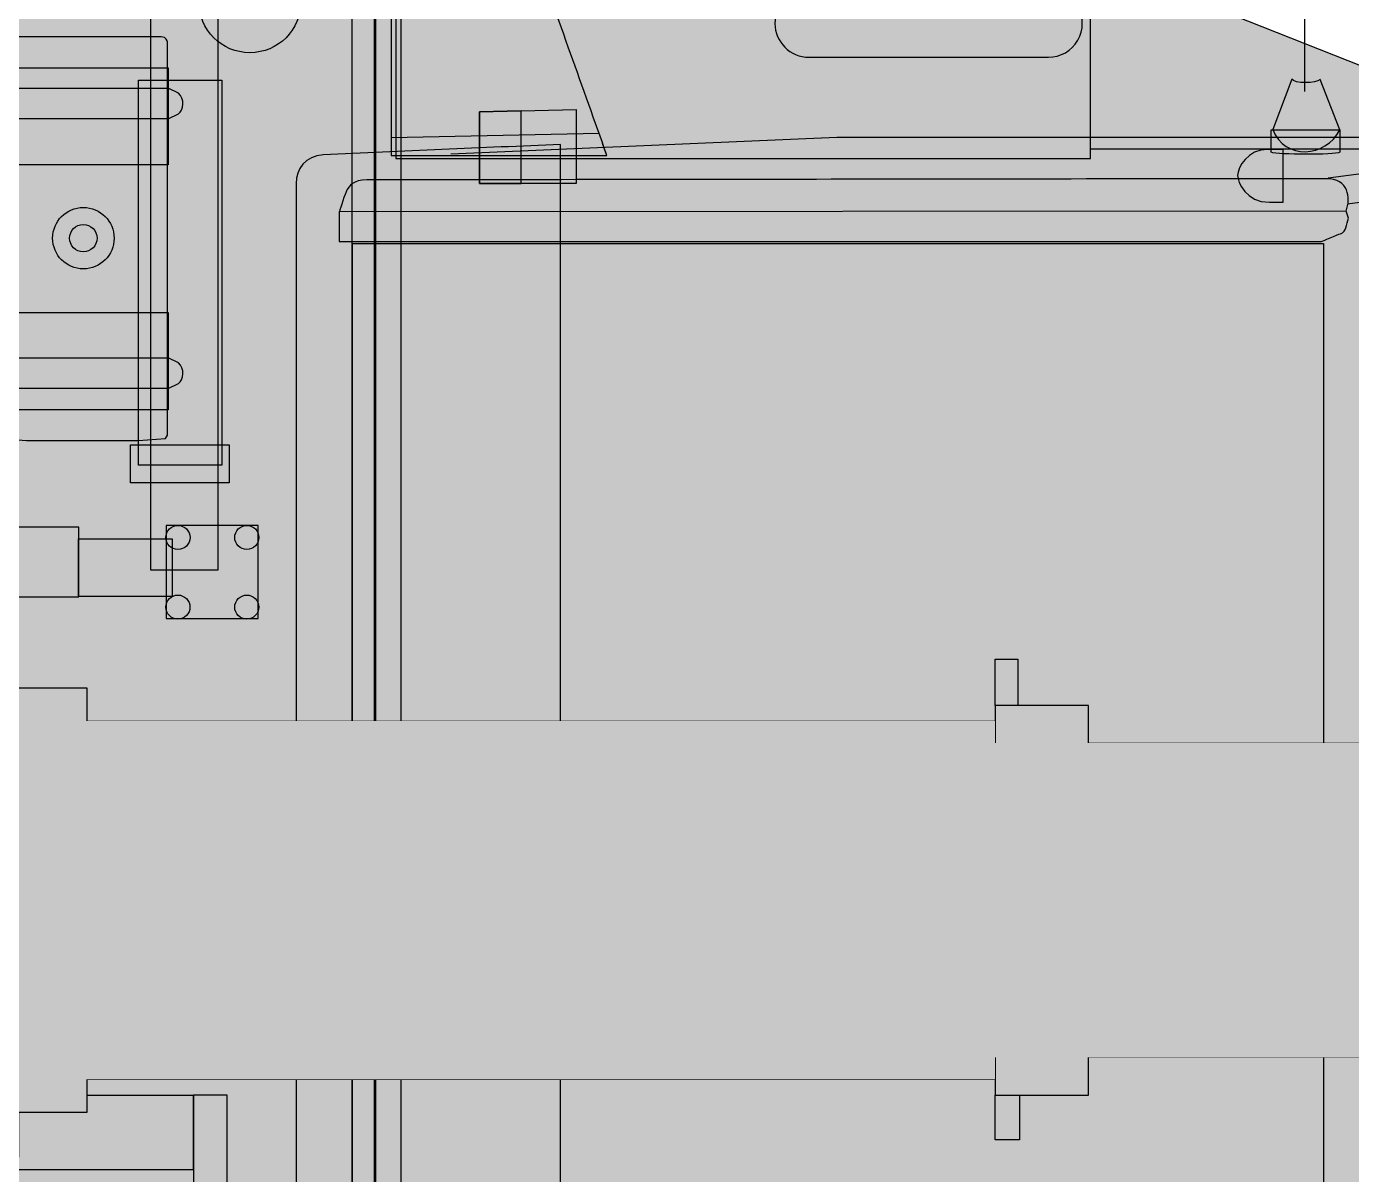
# Model space of a CAD drawing. Header units: millimetres. Extents: x 36329 to 47287, y -30710 to -18789.
# Drawn here: x 43047 to 44783, y -27610 to -26105 of the extents above; entities that cross this region are included whole.
import ezdxf

# ---------------------------------------------------------------- set-up
doc = ezdxf.new("R2010")
doc.units = ezdxf.units.MM
doc.set_wipeout_variables(frame=1)
doc.layers.add('LTM-1040-2.1', color=251, linetype='Continuous')
doc.layers.add('LTM-1040-2.1 Штрих', color=41, linetype='Continuous', lineweight=15)

# ---------------------------------------------------------------- blocks, each defined once
blk = doc.blocks.new('BLOCK-20171129.22342886')
at = {"color": 0, "linetype": 'ByBlock', "lineweight": -2}
blk.add_wipeout([(2740.9923148943626, -1192.747607365818), (2682.774065712371, -1249.4824107753084), (2682.774065712371, -1249.4824107753084), (2679.3930021706487, -1252.6765452244872), (2675.4240985417846, -1255.1018059398339), (2671.0392022772457, -1256.6531828449988), (2666.428172672832, -1257.263503694854), (2666.428172672832, -1257.2635036948523), (2553.742273054299, -1257.2635036948523), (2543.4770253511715, -1254.4001734586254), (2517.0619771153843, -1254.4001734586254), (2517.0619771153843, -1254.4001734586254), (2513.2825616337313, -1252.939643032667), (2510.283206801071, -1250.2154915875453), (2508.4668012550574, -1246.5936410383656), (2508.0773338521835, -1242.5605968221134), (2508.077333852174, -1220.8118513638947), (2486.4917983862215, -1199.801164562603), (2486.49179838623, -1255.1866796134273), (2274.471011101008, -1255.1866796134273), (2261.0192367948475, -1246.6246784476825), (2261.0192367948475, -1246.6246784476825), (2259.9378381101546, -1256.5787387009404), (2254.76800881947, -1265.15344591145), (2246.4698350090343, -1270.7563960319148), (2236.5843658641234, -1272.3470683507185), (2202.325165383957, -1272.3470683507185), (2202.325165383957, -1270.0000000000018), (-3837.4179367807114, -1270), (-3837.4179367807114, -1272.3470683507185), (-3871.6771372608055, -1272.3470683507185), (-3871.6771372608055, -1272.3470683507185), (-3878.962044353931, -1271.684678122634), (-3885.640276832183, -1268.6997420871303), (-3890.9926647614852, -1263.713704018286), (-3894.4428166360008, -1257.2635036948486), (-3894.4428166360008, -1257.2635036948523), (-4039.8607024937487, -1257.2635036948523), (-4039.8607024937487, -1257.2635036948523), (-4047.964951753783, -1257.6624101229372), (-4055.760474077562, -1255.4112295201048), (-4062.4044328733667, -1250.7533551200322), (-4067.178496340639, -1244.1923871718154), (-4073.376589008299, -1226.852865360146), (-4816.377389455277, -1226.8472674515779), (-5152.363862138007, -1093.756991076496), (-5173.328029752093, -1079.1464496952467), (-5173.943799695395, -1069.2941306029097), (-5184.750562199812, -1085.2145825907664), (-5184.750562199812, -1085.2145825907664), (-5185.357359849436, -1087.1170717212772), (-5186.533900421406, -1088.7305835935003), (-5188.1597717727445, -1089.8899845716733), (-5190.06857534628, -1090.4766166514019), (-5235.032886558375, -1090.4766166514019), (-5257.383425962831, -1127.3752310247091), (-5257.383425962831, -1127.3752310247091), (-5260.989514692708, -1131.2608175128098), (-5265.352647561118, -1134.2715864937854), (-5270.265017940697, -1136.264141521413), (-5275.49266020357, -1137.1435814884753), (-5345.270590593315, -1137.1435814884753), (-5345.270590593315, -1137.1435814884753), (-5349.219034747787, -1136.1022860584762), (-5352.838721076237, -1134.2122124363268), (-5355.949798250605, -1131.5672726962366), (-5358.39768620211, -1128.298885939692), (-5358.39768620211, -1128.2988859396937), (-5381.100798812919, -1090.4766166514019), (-5393.496572968507, -1090.4766166514019), (-5393.496572968507, -1090.4766166514019), (-5416.109953271656, -1084.1112596753464), (-5434.769958049448, -1069.8393656223416), (-5446.834468885154, -1049.6817289438386), (-5450.595240435464, -1026.4925216371194), (-5450.595240435473, -1026.4925216371284), (-5450.595240435473, -1026.492521637123), (-5465.141983024356, -513.3468908037394), (-5469.991474248971, -0.01802097641666478), (-5465.141983024356, 513.3108488509079), (-5450.595240435473, 1026.4564796842897), (-5450.595240435473, 1026.4564796843006), (-5450.595240435473, 1026.4564796843006), (-5447.262602604723, 1049.8740708053938), (-5435.252721037359, 1070.2518232222737), (-5416.3802079516645, 1084.5107957889086), (-5393.496572968517, 1090.4965537846547), (-5393.496572968507, 1090.4965537846601), (-5381.047126462874, 1090.4965537846601), (-5358.39768620211, 1128.2264575814643), (-5358.39768620211, 1128.2264575814643), (-5355.955285931444, 1131.5092850174406), (-5352.84589664933, 1134.168979238364), (-5349.224255261174, 1136.0731821456757), (-5345.270590593315, 1137.1271322159828), (-5345.270590593315, 1137.1271322159882), (-5275.49266020357, 1137.1271322159882), (-5275.49266020357, 1137.1271322159882), (-5270.26758121853, 1136.2144461542775), (-5265.35971872874, 1134.2026479465603), (-5260.997361966156, 1131.1853163898431), (-5257.383425962902, 1127.3028026665488), (-5235.081195969872, 1090.4965537846601), (-5190.06857534628, 1090.4965537846601), (-5190.06857534628, 1090.4965537846601), (-5188.147081013155, 1089.905645665469), (-5186.51450709332, 1088.732608891196), (-5185.341470319026, 1087.1000349713759), (-5184.750562199812, 1085.178540638266), (-5184.750562199812, 1085.1785406382696), (-5173.328029752093, 1079.1859795085093), (-5152.363862138007, 1093.7405418040053), (-4816.377389455277, 1226.8308181790908), (-4073.6673762961627, 1226.8336171334086), (-4067.1784963401274, 1244.9876346440196), (-4067.1784963401274, 1244.9876346440196), (-4062.443104808182, 1251.5918370747077), (-4055.7920544073054, 1256.2612001224297), (-4047.971968563817, 1258.47155758376), (-4039.8607024937487, 1257.974782537125), (-4039.8607024937487, 1257.9747825371305), (-4017.4410786502103, 1257.9747825371305), (-4017.4410786502103, 1257.9747825371305), (-4012.5055037146776, 1256.08125234846), (-4008.625662707408, 1252.4906827170435), (-4006.3561411761093, 1247.7163106600383), (-4006.0213451567884, 1242.440586241044), (-4006.0213451567797, 1242.4405862410495), (-4006.0213451567797, 1232.8021915904392), (-3990.811827558476, 1250.1964885713605), (-3990.811827558476, 1250.1964885713605), (-3984.404371782995, 1254.978501110054), (-3977.0936105994642, 1258.2151512846067), (-3969.245991158317, 1259.744204109691), (-3961.254870281029, 1259.4890168067323), (-3961.254870281029, 1259.4890168067286), (-3893.870889826243, 1259.4890168067286), (-3893.870889826243, 1259.4890168067286), (-3890.2176937466597, 1265.3563871440638), (-3884.948044307422, 1269.8288217225509), (-3878.564812801852, 1272.4795257455626), (-3871.6771372608055, 1273.0555482387208), (-3837.4179367807114, 1273.0555482387208), (-3837.4179367807114, 1270), (2202.325165383957, 1270), (2202.325165383957, 1273.0555482387208), (2236.5843658641234, 1273.0555482387208), (2236.5843658641234, 1273.0555482387208), (2246.458740482732, 1271.4748181939867), (2254.752086745928, 1265.887118368326), (2259.9255668070355, 1257.3292514822206), (2261.0192367948475, 1247.3891374214709), (2261.0192367948475, 1213.997612770465), (2258.9815980734797, 1213.997612770465), (2258.9815980734797, 1195.0744125810143), (2285.0902436680954, 1220.4999644808286), (2285.0902436680954, 1234.3376135784038), (2285.0902436680954, 1234.3376135784038), (2285.19588401433, 1236.583568140497), (2285.7959013307795, 1238.7504670762355), (2286.860545798709, 1240.7308720688143), (2288.337030641729, 1242.4265914695625), (2296.090134018346, 1251.8590674187435), (2296.090134018346, 1251.8590674187435), (2298.1338663828014, 1253.411748383216), (2300.456762389407, 1254.503450859851), (2302.956411346975, 1255.0860444093705), (2305.5226099675633, 1255.1338439352749), (2321.523872051867, 1255.1338439352749), (2321.523872051867, 1255.1338439352749), (2323.9194395516643, 1256.3890729348077), (2326.4691218542516, 1257.2909951283673), (2329.121126979847, 1257.821289670259), (2331.8215844538054, 1257.9691846285677), (2444.4794945294566, 1257.9691846285677), (2449.841717670751, 1257.2884554377852), (2454.8019823197715, 1255.1338439352749), (2481.184981056975, 1255.1338439352749), (2481.184981056975, 1255.1338439352749), (2484.956934991104, 1253.6714186667687), (2487.955429595458, 1250.9556583211688), (2489.783063532009, 1247.3464924423133), (2490.197613863004, 1243.322256841584), (2490.197613863004, 1243.3222568415804), (2490.197613863004, 1221.5287898989918), (2509.322868510186, 1202.9005130860987), (2509.322868510186, 1254.7419903349783), (2724.618432311861, 1254.7419903349783), (2724.618432311861, 826.3620366187097), (2779.648672560289, 826.3620366187097), (2779.648672560289, 987.0332085437749), (2779.648672560289, 987.0332085437749), (2787.0084244498316, 1038.5420834285578), (2811.7783526253415, 1084.299933006001), (2850.8825980960883, 1118.624678102442), (2899.4653072578635, 1137.2539698300898), (2926.8456785448197, 1139.884102189273), (3088.6812154535255, 1139.884102189273), (3088.6812154535255, 1130.2696942113762), (3128.622293137475, 1125.8473464370036), (3128.622293137475, 1075.270242460163), (3088.6812154535255, 1070.7919156000062), (3088.6812154535255, 1061.1775076221056), (2929.308758317932, 1061.1775076221056), (2929.308758317932, 1061.1775076221056), (2902.6096263054965, 1055.096481725992), (2880.369931078169, 1039.1209228198713), (2866.083268966662, 1015.760404591907), (2861.9939077013005, 988.6845915734848), (2861.9939077013005, 826.3620366187097), (2946.4075700608055, 826.3620366187097), (2946.4075700608055, -830.6189016368953), (2861.9939077013005, -830.6189016368953), (2861.9939077013005, -988.9585446403562), (2861.9939077013005, -988.9585446403562), (2866.070721429514, -1016.0491704429442), (2880.353894260154, -1039.4267962941794), (2902.598606022433, -1055.417268931451), (2929.308758317932, -1061.507439774803), (3088.6812154535255, -1061.507439774803), (3088.6812154535255, -1071.1218477527073), (3128.622293137475, -1075.5721850699701), (3128.622293137475, -1126.17727858963), (3088.6812154535255, -1130.655605449787), (3088.6812154535255, -1140.2700134276893), (2926.8456785448197, -1140.2700134276893), (2926.8456785448197, -1140.2700134276893), (2875.6435823779234, -1130.9546073331258), (2830.8499328215503, -1104.4600720095714), (2798.024851049762, -1064.0751063754906), (2781.2428305233075, -1014.8125929434627), (2779.648672560289, -987.3351511536166), (2779.648672560289, -830.6189016368953), (2740.9923148943626, -830.6189016368953)], dxfattribs=at)
at = {"layer": 'LTM-1040-2.1 Штрих'}
h = blk.add_hatch(color=256, dxfattribs=at)
h.dxf.hatch_style = 1
edge = h.paths.add_edge_path()
edge.add_line((2740.992314894364, -830.6189016368953), (2740.992314894364, -1192.747607365818))
edge.add_line((2740.992314894364, -1192.747607365818), (2682.774065712372, -1249.482410775308))
edge.add_arc((2665.816538655556, -1234.919018265256), 22.35285496943317, 271.5679617805806, 319.34349415588963, ccw=False)
edge.add_line((2666.428172672837, -1257.263503694852), (2553.742273054304, -1257.263503694852))
edge.add_line((2553.742273054304, -1257.263503694852), (2543.477025351174, -1254.400173458627))
edge.add_line((2543.477025351174, -1254.400173458627), (2517.061977115387, -1254.400173458627))
edge.add_arc((2519.089820659523, -1243.532458375783), 11.05528744815602, 174.9566633317858, 259.43053500995, ccw=False)
edge.add_line((2508.077333852183, -1242.560596822113), (2508.077333852176, -1220.811851363895))
edge.add_line((2508.077333852176, -1220.811851363895), (2486.491798386225, -1199.801164562603))
edge.add_line((2486.491798386225, -1199.801164562603), (2486.491798386232, -1255.186679613427))
edge.add_line((2486.491798386232, -1255.186679613427), (2274.471011101014, -1255.186679613427))
edge.add_line((2274.471011101014, -1255.186679613427), (2261.019236794848, -1246.624678447683))
edge.add_arc((2237.922636970463, -1249.151259160441), 23.23438257294228, -93.30199208144398, 6.242870644668017, ccw=False)
edge.add_line((2236.584365864124, -1272.347068350718), (2202.325165383954, -1272.347068350718))
edge.add_line((2202.325165383954, -1272.347068350718), (2202.325165383954, -1270))
edge.add_line((2202.325165383954, -1270), (-3837.417936780708, -1270))
edge.add_line((-3837.417936780708, -1270), (-3837.417936780708, -1272.347068350718))
edge.add_line((-3837.417936780708, -1272.347068350718), (-3871.677137260805, -1272.347068350718))
edge.add_arc((-3873.328446612075, -1250.117451646671), 22.29086542470999, 198.6981303836636, 274.2483683922685, ccw=False)
edge.add_line((-3894.442816636001, -1257.263503694852), (-4039.860702493752, -1257.263503694852))
edge.add_arc((-4045.109489915572, -1233.151356838924), 24.67681898870628, 206.5786061943576, 282.28069283347014, ccw=False)
edge.add_line((-4067.178496340639, -1244.192387171814), (-4073.376589008294, -1226.852865360146))
edge.add_line((-4073.376589008294, -1226.852865360146), (-4816.377389455272, -1226.847267451576))
edge.add_line((-4816.377389455272, -1226.847267451576), (-5152.363862138009, -1093.756991076494))
edge.add_line((-5152.363862138009, -1093.756991076494), (-5173.328029752091, -1079.146449695247))
edge.add_line((-5173.328029752091, -1079.146449695247), (-5173.943799695393, -1069.29413060291))
edge.add_line((-5173.943799695393, -1069.29413060291), (-5184.750562199813, -1085.214582590765))
edge.add_arc((-5190.924287296453, -1084.293490475036), 6.242058334757196, 277.87938228537587, 351.51431882641253, ccw=False)
edge.add_line((-5190.068575346275, -1090.476616651402), (-5235.032886558372, -1090.476616651402))
edge.add_line((-5235.032886558372, -1090.476616651402), (-5257.383425962827, -1127.375231024711))
edge.add_arc((-5276.884504209629, -1112.893044225759), 24.29044641968588, 273.2848507284953, 323.4011211231421, ccw=False)
edge.add_line((-5275.49266020357, -1137.143581488475), (-5345.270590593318, -1137.143581488475))
edge.add_arc((-5342.602457483787, -1119.019783243733), 18.31914291407448, 210.4326334444868, 261.6252371911799, ccw=False)
edge.add_line((-5358.397686202108, -1128.298885939694), (-5381.10079881292, -1090.476616651402))
edge.add_line((-5381.10079881292, -1090.476616651402), (-5393.496572968506, -1090.476616651402))
edge.add_arc((-5388.189173595594, -1028.271211516429), 62.43140969183438, 178.3674048758166, 265.1233031620302, ccw=False)
edge.add_arc((21700.90480713976, -0.01802097641484579), 27170.89628138874, 177.8349387250869, 182.1650612749131, ccw=False)
edge.add_arc((-5389.832883704941, 1029.755115111311), 60.85182816586583, 93.45167866986043, 183.1073934378572, ccw=False)
edge.add_line((-5393.496572968506, 1090.496553784658), (-5381.047126462872, 1090.496553784658))
edge.add_line((-5381.047126462872, 1090.496553784658), (-5358.397686202108, 1128.226457581462))
edge.add_arc((-5342.552352235951, 1118.987619710453), 18.34204824184016, 98.52246029383628, 149.7550939754423, ccw=False)
edge.add_line((-5345.270590593318, 1137.127132215988), (-5275.49266020357, 1137.127132215988))
edge.add_arc((-5277.087241195441, 1112.585248983771), 24.59363171887169, 36.75749842566228, 86.28249719200642, ccw=False)
edge.add_line((-5257.3834259629, 1127.302802666549), (-5235.081195969869, 1090.496553784658))
edge.add_line((-5235.081195969869, 1090.496553784658), (-5190.068575346275, 1090.496553784658))
edge.add_arc((-5190.911662923543, 1084.335453060918), 6.218517411007171, 7.791982990213114, 82.20801701056678, ccw=False)
edge.add_line((-5184.750562199813, 1085.17854063827), (-5173.328029752091, 1079.185979508511))
edge.add_line((-5173.328029752091, 1079.185979508511), (-5152.363862138009, 1093.740541804007))
edge.add_line((-5152.363862138009, 1093.740541804007), (-4816.377389455272, 1226.830818179093))
edge.add_line((-4816.377389455272, 1226.830818179093), (-4073.667376296165, 1226.833617133409))
edge.add_line((-4073.667376296165, 1226.833617133409), (-4067.17849634013, 1244.987634644021))
edge.add_arc((-4045.37808482744, 1234.355953762966), 24.25470223439766, 76.8514335215852, 154.0023148139319, ccw=False)
edge.add_line((-4039.860702493752, 1257.974782537131), (-4017.441078650212, 1257.974782537131))
edge.add_arc((-4019.891343112453, 1244.208885230018), 13.982264645075, -7.265497291764689, 79.90732344224438, ccw=False)
edge.add_line((-4006.021345156776, 1242.440586241049), (-4006.021345156776, 1232.802191590439))
edge.add_line((-4006.021345156776, 1232.802191590439), (-3990.811827558471, 1250.196488571361))
edge.add_arc((-3966.383082474509, 1224.147929298331), 35.71121709739992, 81.74365131358422, 133.1620120072767, ccw=False)
edge.add_line((-3961.254870281031, 1259.489016806729), (-3893.870889826241, 1259.489016806729))
edge.add_arc((-3873.278682406301, 1250.738685682383), 22.37425532194386, 85.89526815725162, 156.9777062033016, ccw=False)
edge.add_line((-3871.677137260805, 1273.055548238721), (-3837.417936780708, 1273.055548238721))
edge.add_line((-3837.417936780708, 1273.055548238721), (-3837.417936780708, 1270))
edge.add_line((-3837.417936780708, 1270), (2202.325165383954, 1270))
edge.add_line((2202.325165383954, 1270), (2202.325165383954, 1273.055548238721))
edge.add_line((2202.325165383954, 1273.055548238721), (2236.584365864124, 1273.055548238721))
edge.add_arc((2237.938014513005, 1249.879828227266), 23.21521834301652, -6.158945680286308, 93.34273704503681, ccw=False)
edge.add_line((2261.019236794848, 1247.389137421473), (2261.019236794848, 1213.997612770465))
edge.add_line((2261.019236794848, 1213.997612770465), (2258.981598073478, 1213.997612770465))
edge.add_line((2258.981598073478, 1213.997612770465), (2258.981598073478, 1195.074412581016))
edge.add_line((2258.981598073478, 1195.074412581016), (2285.090243668099, 1220.49996448083))
edge.add_line((2285.090243668099, 1220.49996448083), (2285.090243668099, 1234.337613578406))
edge.add_arc((2295.166860500867, 1234.98911322248), 10.09765609340386, 132.5612316211851, 183.6992869077871, ccw=False)
edge.add_line((2288.337030641727, 1242.426591469564), (2296.090134018348, 1251.859067418744))
edge.add_arc((2304.46590166189, 1242.955759109354), 12.22384483174733, 85.04079196980001, 133.2512683171029, ccw=False)
edge.add_line((2305.522609967564, 1255.133843935277), (2321.523872051868, 1255.133843935277))
edge.add_arc((2331.506401604682, 1238.996030336035), 18.97577202742105, 89.04828760300529, 121.74010839733731, ccw=False)
edge.add_line((2331.821584453806, 1257.969184628568), (2444.479494529456, 1257.969184628568))
edge.add_line((2444.479494529456, 1257.969184628568), (2449.841717670752, 1257.288455437785))
edge.add_line((2449.841717670752, 1257.288455437785), (2454.801982319768, 1255.133843935277))
edge.add_line((2454.801982319768, 1255.133843935277), (2481.184981056977, 1255.133843935277))
edge.add_arc((2479.120986782218, 1244.21468536893), 11.11251979360636, -4.606291978114086, 79.29595786406941, ccw=False)
edge.add_line((2490.197613863005, 1243.32225684158), (2490.197613863005, 1221.528789898992))
edge.add_line((2490.197613863005, 1221.528789898992), (2509.322868510186, 1202.900513086101))
edge.add_line((2509.322868510186, 1202.900513086101), (2509.322868510186, 1254.74199033498))
edge.add_line((2509.322868510186, 1254.74199033498), (2724.618432311865, 1254.74199033498))
edge.add_line((2724.618432311865, 1254.74199033498), (2724.618432311865, 826.3620366187097))
edge.add_line((2724.618432311865, 826.3620366187097), (2779.648672560288, 826.3620366187097))
edge.add_line((2779.648672560288, 826.3620366187097), (2779.648672560288, 987.0332085437767))
edge.add_arc((2927.212776283275, 992.2290098358899), 147.6555486889525, 90.14244756080558, 182.0165781716269, ccw=False)
edge.add_line((2926.845678544822, 1139.884102189273), (3088.681215453529, 1139.884102189273))
edge.add_line((3088.681215453529, 1139.884102189273), (3088.681215453529, 1130.269694211376))
edge.add_line((3088.681215453529, 1130.269694211376), (3128.62229313748, 1125.847346437004))
edge.add_line((3128.62229313748, 1125.847346437004), (3128.62229313748, 1075.270242460163))
edge.add_line((3128.62229313748, 1075.270242460163), (3088.681215453529, 1070.791915600006))
edge.add_line((3088.681215453529, 1070.791915600006), (3088.681215453529, 1061.177507622106))
edge.add_line((3088.681215453529, 1061.177507622106), (2929.308758317937, 1061.177507622106))
edge.add_arc((2930.997712849741, 992.1094111747989), 69.08874375949385, 91.40080137972528, 182.8413914135501)
edge.add_line((2861.993907701304, 988.6845915734848), (2861.993907701304, 826.3620366187097))
edge.add_line((2861.993907701304, 826.3620366187097), (2946.407570060808, 826.3620366187097))
edge.add_line((2946.407570060808, 826.3620366187097), (2946.407570060808, -830.6189016368953))
edge.add_line((2946.407570060808, -830.6189016368953), (2861.993907701304, -830.6189016368953))
edge.add_line((2861.993907701304, -830.6189016368953), (2861.993907701304, -988.958544640358))
edge.add_arc((2931.010974964433, -992.4243738042969), 69.10403421940622, 177.1251934772026, 268.5885093908337)
edge.add_line((2929.308758317937, -1061.507439774803), (3088.681215453529, -1061.507439774803))
edge.add_line((3088.681215453529, -1061.507439774803), (3088.681215453529, -1071.121847752707))
edge.add_line((3088.681215453529, -1071.121847752707), (3128.62229313748, -1075.57218506997))
edge.add_line((3128.62229313748, -1075.57218506997), (3128.62229313748, -1126.177278589632))
edge.add_line((3128.62229313748, -1126.177278589632), (3088.681215453529, -1130.655605449789))
edge.add_line((3088.681215453529, -1130.655605449789), (3088.681215453529, -1140.270013427689))
edge.add_line((3088.681215453529, -1140.270013427689), (2926.845678544822, -1140.270013427689))
edge.add_arc((2927.271542036549, -992.5554843149221), 147.7151429973251, 177.9747143879047, 269.8348157539509, ccw=False)
edge.add_line((2779.648672560288, -987.3351511536166), (2779.648672560288, -830.6189016368953))
edge.add_line((2779.648672560288, -830.6189016368953), (2740.992314894364, -830.6189016368953))
at = {"color": 0, "linetype": 'ByBlock', "lineweight": -2}
for p, q in [((-4463.877086475732, -1000.325098002293), (-3957.910119907297, -978.4372754733304)), ((-5206.747543945952, -1000.325098002293), (-4463.877086475732, -1000.325098002293))]:
    blk.add_line(p, q, dxfattribs=at)
for points in [[(-4816.377389455272, -1226.847267451576), (-5152.363862138009, -1093.756991076494)], [(-3858.007044520193, 1240.870372885664), (-3858.007044520193, -1239.842812208888)], [(-3828.282149985978, -1155.174445009136), (-3828.282149985978, 1154.858507627923)], [(-3755.251834714109, -939.8984738874351), (-3755.251834714109, 939.9631942893175)], [(-3611.354795834566, 395.6841414323208), (-3531.052797323551, 395.6841414323208), (-3531.052797323551, 411.8061181288831), (-3665.178686785002, 411.8061181288831), (-3665.178686785002, 255.7924061383928), (-3620.731292698067, 255.7924061383928), (-3620.731292698067, 387.1193413123328)], [(-3003.016076197498, -524.5812398313938), (-2899.622704813781, -524.5812398313938), (-2899.622704813781, -397.9005687748613), (-3470.525410854243, -397.9005687748613), (-3470.525410854243, -489.2864262648145), (-3065.796620868176, -489.2864262648145)], [(-3363.966422171288, -1125.902981069492), (-3363.966422171288, -610.027716323093), (-3366.765376458919, -605.5493894628962), (-3402.116169111207, -602.7504351753087), (-3548.753384238225, -602.7504351753087), (-3584.160155976315, -605.5493894628962), (-3586.903131178151, -610.027716323093), (-3586.903131178151, -1125.902981069492)], [(-3601.049046147666, -704.5400057522202), (-3587.474117852864, -711.1175483281004), (-3587.474117852864, -671.064512472607), (-3601.049046147666, -677.6140655055933)], [(-5132.972706833592, -912.9725336408083), (-5382.107627972313, -946.7559118920326)], [(-5030.631742261976, -915.1585169393802), (-5048.964892845725, -915.1585169393802), (-5048.964892845725, -984.544593728835), (-5028.616495174938, -984.544593728835)], [(-5344.573650975697, -977.8522940272087), (-5107.670160073743, -946.7559118920326)], [(-5033.083626217966, -980.8303813892162), (-5033.083626217966, -1010.191411866072), (-5123.18196473561, -1010.191411866072), (-5123.18196473561, -980.8303813892162)], [(-5123.187562644169, -1010.191411866072), (-5097.045329598019, -1076.246733053282)], [(-5059.987174830298, -1076.582607567787), (-5035.10447121357, -1010.555275923434)], [(-3601.049046147666, -1058.070323909695), (-3587.474117852864, -1064.703845571254), (-3587.474117852864, -1024.622820172903), (-3601.049046147666, -1031.200362748743)], [(-5077.340691413425, -1060.312286293982), (-5077.340691413425, -1311.434464976926)], [(-3578.534257858242, -1132.032690959324), (-3372.335295491204, -1132.032690959324)]]:
    blk.add_lwpolyline(points, dxfattribs=at)
for points in [[(-3859.837560624328, -1213.177174710967), (-3892.641304874887, -1213.177174710967), (-3892.641304874887, 1213.997612770465), (-3859.837560624328, 1213.997612770465)], [(-3829.309366209549, -861.0771221945179), (-5101.434089921007, -861.0771221945179), (-5101.434089921007, 861.147440504923), (-3829.309366209549, 861.147440504923)], [(-3620.731292698067, 255.9463486242021), (-2296.15136668273, 255.9463486242021), (-2296.15136668273, 353.0140833179757), (-3620.731292698067, 353.0140833179757)], [(-3584.910275725444, -369.27566327569), (-3705.713142777924, -369.27566327569), (-3705.713142777924, -491.1981120432683), (-3584.910275725444, -491.1981120432683)], [(-3592.867702765012, -398.4631585866919), (-3469.965619996809, -398.4631585866919), (-3469.965619996809, -474.0349243516903), (-3592.867702765012, -474.0349243516903)], [(-3652.658964256596, -432.9406775012612), (-3564.855768254783, -432.9406775012612), (-3564.855768254783, -1208.390962879195), (-3652.658964256596, -1208.390962879195)], [(-3667.454236620863, -547.2387747894536), (-3538.394454419889, -547.2387747894536), (-3538.394454419889, -596.9482029370993), (-3667.454236620863, -596.9482029370993)], [(-3657.918199363055, -570.4449047879025), (-3548.982898489798, -570.4449047879025), (-3548.982898489798, -1075.12435238394), (-3657.918199363055, -1075.12435238394)], [(-3365.766149778239, -770.5729353051356), (-3587.499308441402, -770.5729353051356), (-3587.499308441402, -643.1645361339179), (-3365.766149778239, -643.1645361339179)], [(-3365.766149778239, -711.1007546023684), (-3587.499308441402, -711.1007546023684), (-3587.499308441402, -671.0477187468787), (-3365.766149778239, -671.0477187468787)], [(-4122.214334497701, -940.0384216017956), (-3995.449694812487, -940.0384216017956), (-3995.449694812487, -1033.831379779076), (-4122.214334497701, -1037.050177209858)], [(-3995.441297949641, -940.0384216017956), (-4050.440749700887, -940.0384216017956), (-4050.440749700887, -1035.202867380001), (-3995.441297949641, -1033.831379779076)], [(-3365.766149778239, -1091.649378497925), (-3587.499308441402, -1091.649378497925), (-3587.499308441402, -964.2409793266343), (-3365.766149778239, -964.2409793266343)], [(-5291.164005259881, -984.7377215747001), (-4796.112960413098, -984.7377215747001), (-4796.112960413098, -1226.847267451576), (-4816.377389455272, -1226.847267451576), (-5152.363862138009, -1093.756991076494), (-5173.328029752091, -1079.146449695247), (-5173.943799695393, -1069.29413060291), (-5291.164005259881, -1069.29413060291)], [(-3885.795062687495, -972.6238474179918), (-4796.126955184511, -972.6238474179918), (-4796.126955184511, -1226.852865360139), (-3885.795062687495, -1226.852865360139)], [(-3365.766149778239, -1064.703845571254), (-3587.499308441402, -1064.703845571254), (-3587.499308441402, -1024.650809715757), (-3365.766149778239, -1024.650809715757)]]:
    blk.add_lwpolyline(points, close=True, dxfattribs=at)
for points in [[(-3790.770564623323, 977.5251608287581, 0.002071546907591415), (-4101.846344146863, 990.9321518663746), (-4101.846344146863, -990.8394419216384, 0.002127471169363881), (-3790.770564623395, -977.3764717983067)], [(-5130.932269157936, -881.7222090198266, 0.002967778136269641), (-5134.151066588682, -894.4014719425722), (-5131.32412275816, -903.5260629201439), (-3811.953050672142, -902.4904498337273), (-3811.953050672142, -863.7809120363381), (-5099.052179822211, -863.7809120363381)], [(-4039.860702493752, -1257.263503694852), (-3880.040412672155, -1257.263503694852), (-3880.040412672155, -976.6963259064469), (-4162.59484800481, -976.6963259064469, 0.0003569582958915725), (-4067.178496340639, -1244.192387171814)], [(-4741.127503433338, -1194.248889859198), (-4427.224780079639, -1194.248889859198, 0.4143301562857328), (-4382.749396449814, -1149.857474857905, 0.4140698159069194), (-4427.224780079639, -1105.41008077094), (-4741.127503433338, -1105.41008077094, 1.000203570666179), (-4741.127503433338, -1194.248889859198)]]:
    blk.add_lwpolyline(points, format="xyb", dxfattribs=at)
blk.add_lwpolyline([(-4152.325484723573, -1005.533951931495), (-3880.015222083617, -999.7960956419556), (-3880.015222083617, -976.7047227692929), (-4162.569657416207, -976.7047227692929, 0.0004019769044692688)], format="xyb", close=True, dxfattribs=at)
for centre, radius in [((-3690.693594357239, -384.3672638027856), 15.78576664658074), ((-3600.446127468516, -384.3552854702066), 15.77377062142744), ((-3690.729474474698, -475.6827686070392), 15.82175056086412), ((-3600.482148441159, -475.6708036700002), 15.80986826861857), ((-3476.54458234171, -868.1459024980286), 40.26158117676128), ((-3476.484905023848, -868.091908112372), 17.98393557101851), ((-3694.738443016329, -1178.313067217558), 66.96538528523175)]:
    blk.add_circle(centre, radius, dxfattribs=at)
blk.add_arc((-46197.83534985736, 32304465.47874516), 32305437.76277899, 270.0728811488174, 270.0751105395964, dxfattribs=at)
for points in [[(-3601.049046147666, -677.6140655055933), (-3608.102410952371, -681.5046119653452), (-3609.697814896295, -698.24235860517), (-3601.049046147666, -704.5400057522202)], [(-5099.052179822211, -863.7809120363381), (-5099.052179822211, -863.7809120363381), (-5120.324232407911, -872.7655552995129), (-5124.018852067558, -874.025084728928)], [(-5124.018852067558, -874.025084728928), (-5127.657492641483, -875.2006455297014), (-5130.092582871635, -878.8952651893051), (-5130.932269157936, -881.7222090197538)], [(-3820.932096026787, -928.9629594858197), (-3817.237476367147, -920.8739815946647), (-3811.947452763576, -902.4848519251645), (-3811.947452763576, -902.4848519251645)], [(-5131.318524849601, -903.5204650115411), (-5137.420245196576, -921.2658351949212), (-5134.985154966416, -946.1485388116198), (-5104.812427746125, -946.1485388116198)], [(-4989.039281548386, -950.2014246200633), (-4989.039281548386, -941.8045617572934), (-5000.067161441526, -915.1585169393802), (-5030.631742261976, -915.1585169393802)], [(-3847.802057187662, -944.5251453248347), (-3830.280603347324, -944.5251453248347), (-3824.598726143464, -937.163895548445), (-3820.932096026787, -928.9629594858197)], [(-5028.616495174938, -984.544593728835), (-5002.166377157169, -984.544593728835), (-4989.039281548386, -961.1733254274513), (-4989.039281548386, -950.2014246200633)], [(-3790.770564623614, -977.3764717983431), (-3767.343317236482, -975.6131305971285), (-3755.251834714109, -959.0433212145581), (-3755.251834714109, -939.8984738874351)], [(-5035.10447121357, -1010.555275923434), (-5050.806604766978, -970.1383760106182), (-5104.014725774119, -973.4691316128228), (-5123.187562644169, -1010.191411866072)], [(-5123.18196473561, -980.8303813892162), (-5115.876694045, -977.1357617295726), (-5041.228583194803, -977.4716362440777), (-5033.083626217966, -980.8303813892162)], [(-3601.049046147666, -1031.200362748743), (-3608.102410952371, -1035.034930122783), (-3609.697814896295, -1051.71669767682), (-3601.049046147666, -1058.070323909695)], [(-5097.045329598019, -1076.246733053282), (-5092.594992280756, -1070.480887220885), (-5062.842108203644, -1070.900730363963), (-5059.987174830298, -1076.582607567787)], [(-3586.903131178151, -1125.902981069492), (-3586.903131178151, -1125.902981069492), (-3585.251748148432, -1132.032690959324), (-3578.534257858242, -1132.032690959324)]]:
    blk.add_open_spline(points, degree=3, dxfattribs=at)
blk = doc.blocks.new('BLOCK-20171130.100834')
at = {"color": 0, "linetype": 'ByBlock', "lineweight": -2}
blk.add_wipeout([(81.44117290612485, -337.9457406841102), (81.44117290612485, 337.94574068410657), (49.67304174196758, 337.94574068410657), (49.67304174196758, 279.4475960733979), (-40.061432718342985, 279.4475960733979), (-40.061432718342985, 224.322191379204), (-93.48787215992343, 224.322191379204), (-93.48787215992343, -221.99905932052582), (-40.061432718342985, -221.99905932052582), (-40.061432718342985, -277.6002862435853), (51.66029928612264, -277.6002862435853), (51.66029928612264, -337.9457406841102)], dxfattribs=at)
at = {"layer": 'LTM-1040-2.1 Штрих'}
h = blk.add_hatch(color=256, dxfattribs=at)
h.dxf.hatch_style = 1
h.paths.add_polyline_path([(-40.06143271834299, -221.9990593205257), (-93.48787215992343, -221.9990593205257), (-93.48787215992343, 224.322191379204), (-40.06143271834299, 224.322191379204)])
h.paths.add_polyline_path([(81.44117290612485, -277.6002862435853), (-40.06143271834299, -277.6002862435853), (-40.06143271834299, 279.447596073398), (81.44117290612485, 279.447596073398)])
h.paths.add_polyline_path([(81.44117290612485, 279.447596073398), (49.67304174196761, 279.447596073398), (49.67304174196761, 337.9457406841066), (81.44117290612485, 337.9457406841066)])
h.paths.add_polyline_path([(81.44117290612485, -337.9457406841102), (51.66029928612261, -337.9457406841102), (51.66029928612261, -277.6002862435853), (81.44117290612485, -277.6002862435853)])
at = {"color": 0, "linetype": 'ByBlock', "lineweight": -2, "transparency": 16777216}
for points in [[(81.44117290612485, 279.447596073398), (49.67304174196761, 279.447596073398), (49.67304174196761, 337.9457406841066), (81.44117290612485, 337.9457406841066)], [(81.44117290612485, -277.6002862435853), (-40.06143271834299, -277.6002862435853), (-40.06143271834299, 279.447596073398), (81.44117290612485, 279.447596073398)], [(-40.06143271834299, -221.9990593205257), (-93.48787215992343, -221.9990593205257), (-93.48787215992343, 224.322191379204), (-40.06143271834299, 224.322191379204)], [(33.90373328564601, 121.0015928069624), (15.43063498749689, 121.0015928069624), (15.43063498749689, 135.7240923597128), (33.90373328564601, 135.7240923597128)], [(37.69631634530379, 100.9190957934843), (9.454867583430314, 100.9190957934843), (9.454867583430314, 119.951984949068), (37.69631634530379, 119.951984949068)], [(42.04869026255619, 59.6569116857645), (7.789489782386227, 59.6569116857645), (7.789489782386227, 99.3460834838188), (42.04869026255619, 99.3460834838188)], [(42.04869026255619, -59.15309991401227), (7.789489782386227, -59.15309991401227), (7.789489782386227, -98.84227171214297), (42.04869026255619, -98.84227171214297)], [(37.69631634530379, -100.5188453303563), (9.454867583430314, -100.5188453303563), (9.454867583430314, -119.4957554002976), (37.69631634530379, -119.4957554002976)], [(33.90373328564601, -120.6013423438708), (15.43063498749689, -120.6013423438708), (15.43063498749689, -135.3238418965848), (33.90373328564601, -135.3238418965848)], [(81.44117290612485, -337.9457406841102), (51.66029928612261, -337.9457406841102), (51.66029928612261, -277.6002862435853), (81.44117290612485, -277.6002862435853)]]:
    blk.add_lwpolyline(points, close=True, dxfattribs=at)
for points in [[(-13.42938267187856, -32.29433457029882), (8.878283000238298, -38.81589806039119), (60.5189896064112, -38.81589806039119), (72.47052441439882, -59.94800293169101), (81.44117290612485, -59.94800293169101), (81.44117290612485, 61.21872817822805), (71.93872309978178, 61.21872817822805), (60.5189896064112, 42.71764033722866), (8.878283000238298, 42.71764033722866), (-15.05277615869272, 34.04088204570144)], [(8.900674634562165, 42.23342124547707), (39.88509859819897, 42.23342124547707)], [(-22.13413050629606, 21.52955638017011), (-22.13413050629606, -20.87460107693551)], [(8.900674634562165, -41.79118646811548), (39.88509859819897, -41.79118646811548)]]:
    blk.add_lwpolyline(points, dxfattribs=at)
blk.add_lwpolyline([(47.48705844335927, 15.00519393535797, 0.4156783820122994), (34.4159419199932, 2.018046041332127, 0.4147050991638619), (47.48705844328651, -11.08106002485874, 0.4143437544839741), (60.53018542354403, 2.018046041332127, 0.4153223968187981)], format="xyb", close=True, dxfattribs=at)
for centre, radius, start, end in [((126.8988815111952, -6172.588310056533), 6264.83361297438, 90.78122813133244, 91.0940800345503), ((126.8988815137564, 6172.974565915152), 6264.833613141382, 268.9059199654497, 269.2187718686675)]:
    blk.add_arc(centre, radius, start, end, dxfattribs=at)
for points in [[(7.277281147747999, 91.10316310685448), (7.277281147747999, 91.10316310685448), (-1.959268001286546, 92.19475527901886), (-4.142452345615311, 86.76478396109087)], [(51.80864386335452, 86.23298264643745), (50.18525037654035, 88.97595784831356), (45.37104900187114, 91.66295396436544), (41.48050254212285, 91.66295396436544)], [(-4.142452345615311, 86.76478396109087), (-6.381615775731916, 81.30682310030897), (-13.96678189506201, 59.6429169143521), (-13.96678189506201, 59.6429169143521)], [(62.16477472749102, 60.67853000072864), (60.5133916977793, 63.98129606011571), (53.46002689306624, 83.49000744463774), (51.80864386335452, 86.23298264643745)], [(-13.96678189506201, 59.6429169143521), (-13.96678189506201, 59.6429169143521), (-15.56218583905138, 51.97378216631114), (-10.10422497819673, 48.75498473556945)], [(59.44978906847246, 48.75498473556945), (63.25636689961539, 50.32239913663216), (63.7881682142397, 57.45973256998695), (62.16477472749102, 60.67853000072864)], [(-10.10422497819673, 48.75498473556945), (-4.674253660312388, 45.45221867621876), (8.900674634562165, 42.23342124547707), (8.900674634562165, 42.23342124547707)], [(39.88509859819897, 42.23342124547707), (39.88509859819897, 42.23342124547707), (55.67120078029257, 47.10360170593049), (59.44978906847246, 48.75498473556945)], [(-15.05277615869272, 34.04088204570144), (-15.05277615869272, 34.04088204570144), (-22.13413050629606, 29.64652381415362), (-22.13413050629606, 21.52955638017011)], [(-22.13413050629606, -20.87460107693551), (-22.13413050629606, -25.74478153731616), (-13.42938267187856, -32.29433457029882), (-13.42938267187856, -32.29433457029882)], [(-13.96678189506201, -59.14470305116629), (-13.96678189506201, -59.14470305116629), (-15.56218583905138, -51.58752647466463), (-10.10422497819673, -48.31274995820786)], [(-10.10422497819673, -48.31274995820786), (-4.674253660312388, -45.06596298457225), (8.900674634562165, -41.79118646811548), (8.900674634562165, -41.79118646811548)], [(39.88509859819897, -41.79118646811548), (39.88509859819897, -41.79118646811548), (55.67120078029257, -46.66136692849614), (59.44978906847246, -48.31274995820786)], [(59.44978906847246, -48.31274995820786), (63.25636689961539, -49.93614344502566), (63.7881682142397, -57.01749779258898), (62.16477472749102, -60.29227430904575)], [(-4.142452345615311, -86.35053872655044), (-6.381615775731916, -80.92056740862608), (-13.96678189506201, -59.14470305116629), (-13.96678189506201, -59.14470305116629)], [(62.16477472749102, -60.29227430904575), (60.5133916977793, -63.53906128268136), (53.46002689306624, -83.10375175298759), (51.80864386335452, -85.79074786907586)], [(7.277281147747999, -90.71690741524435), (7.277281147747999, -90.71690741524435), (-1.959268001286546, -91.75252050165727), (-4.142452345615311, -86.35053872655044)], [(51.80864386335452, -85.79074786907586), (50.18525037654035, -88.53372307091558), (45.37104900187114, -91.27669827275531), (41.48050254212285, -91.27669827275531)]]:
    blk.add_open_spline(points, degree=3, dxfattribs=at)
blk = doc.blocks.new('BLOCK-20171130.100924')
at = {"color": 0, "linetype": 'ByBlock', "lineweight": -2}
blk.add_wipeout([(-94.02107295170572, -188.56374964116185), (-94.02107295170572, 190.41105947102915), (-39.57301519520115, 190.41105947102915), (-39.57301519520115, 256.4821761436906), (50.86119783700997, 256.4821761436906), (50.86119783700997, 314.98032075439914), (82.6293290011672, 314.98032075439914), (82.6293290011672, -314.9803207543955), (52.84845538115772, -314.9803207543955), (52.84845538115772, -254.63486631382693), (-39.57301519520115, -254.63486631382693), (-39.57301519520115, -188.56374964116185)], dxfattribs=at)
at = {"layer": 'LTM-1040-2.1 Штрих'}
h = blk.add_hatch(color=256, dxfattribs=at)
h.dxf.hatch_style = 1
h.paths.add_polyline_path([(82.6293290011672, 256.4821761436906), (50.86119783700997, 256.4821761436906), (50.86119783700997, 314.9803207543991), (82.6293290011672, 314.9803207543991)])
h.paths.add_polyline_path([(-39.57301519520115, -254.6348663138269), (82.6293290011672, -254.6348663138269), (82.6293290011672, 256.4821761436906), (-39.57301519520115, 256.4821761436906)])
h.paths.add_polyline_path([(-39.57301519520115, -188.5637496411618), (-94.02107295170572, -188.5637496411618), (-94.02107295170572, 190.4110594710291), (-39.57301519520115, 190.4110594710291)])
h.paths.add_polyline_path([(82.6293290011672, -314.9803207543955), (52.84845538115769, -314.9803207543955), (52.84845538115769, -254.6348663138269), (82.6293290011672, -254.6348663138269)])
at = {"color": 0, "linetype": 'ByBlock', "lineweight": -2, "transparency": 16777216}
for points in [[(82.6293290011672, 256.4821761436906), (50.86119783700997, 256.4821761436906), (50.86119783700997, 314.9803207543991), (82.6293290011672, 314.9803207543991)], [(-39.57301519520115, -254.6348663138269), (82.6293290011672, -254.6348663138269), (82.6293290011672, 256.4821761436906), (-39.57301519520115, 256.4821761436906)], [(-39.57301519520115, -188.5637496411618), (-94.02107295170572, -188.5637496411618), (-94.02107295170572, 190.4110594710291), (-39.57301519520115, 190.4110594710291)], [(35.0415082035106, 121.7489136018194), (16.62438899107656, 121.7489136018194), (16.62438899107656, 136.4714131545697), (35.0415082035106, 136.4714131545697)], [(38.88447244039708, 101.6664165883412), (10.58704459273577, 101.6664165883412), (10.58704459273577, 120.6993057439249), (38.88447244039708, 120.6993057439249)], [(43.23964531184902, 60.40703143486462), (8.980444831686327, 60.40703143486462), (8.980444831686327, 100.0962032329917), (43.23964531184902, 100.0962032329917)], [(43.23964531184902, -58.40577911915534), (8.980444831686327, -58.40577911915534), (8.980444831686327, -98.09495091728604), (43.23964531184902, -98.09495091728604)], [(38.88447244039708, -99.77152453549934), (10.58704459273577, -99.77152453549934), (10.58704459273577, -118.7484346054407), (38.88447244039708, -118.7484346054407)], [(35.0415082035106, -119.8540215490139), (16.62438899107656, -119.8540215490139), (16.62438899107656, -134.5765211017278), (35.0415082035106, -134.5765211017278)], [(82.6293290011672, -314.9803207543955), (52.84845538115769, -314.9803207543955), (52.84845538115769, -254.6348663138269), (82.6293290011672, -254.6348663138269)]]:
    blk.add_lwpolyline(points, close=True, dxfattribs=at)
for points in [[(-12.22723180538014, -31.54701377544188), (10.08043386672944, -38.06857726553426), (61.66516138712905, -38.06857726553426), (73.6726752808172, -59.20068213683408), (82.6293290011672, -59.20068213683408), (82.6293290011672, 61.96604897308498), (73.14087396620744, 61.96604897308498), (61.66516138712905, 43.46496113208559), (10.08043386672944, 43.46496113208559), (-13.85062529219431, 34.78820284055837)], [(10.10282550098782, 42.98354099461721), (41.08724946469738, 42.98354099461721)], [(-20.93197963979765, 22.27687717502704), (-20.93197963979765, -20.12728028207857)], [(10.10282550098782, -41.04386567325855), (41.08724946469738, -41.04386567325855)]]:
    blk.add_lwpolyline(points, dxfattribs=at)
blk.add_lwpolyline([(48.66401872124698, 15.75531368442898, 0.4153223968068097), (35.62089174040739, 2.768165790512285, 0.4143437544814016), (48.66401872124698, -10.33094027505649, 0.4155895969270837), (61.67915615853417, 2.768165790475905, 0.4165765531793961)], format="xyb", close=True, dxfattribs=at)
for centre, radius, start, end in [((128.8486526267734, -6219.227948599502), 6312.229542581857, 90.78240267261069, 91.09290549377185), ((128.8486526268462, 6221.111644866269), 6312.229542612988, 268.9070945062281, 269.2175973273893)]:
    blk.add_arc(centre, radius, start, end, dxfattribs=at)
for points in [[(-2.940301479196933, 87.51490371026739), (-5.179464909240778, 82.05694284944548), (-12.76463102863636, 60.39303666345222), (-12.76463102863636, 60.39303666345222)], [(8.451442471348855, 91.85328285602736), (8.451442471348855, 91.85328285602736), (-0.7851066776856896, 92.94487502819538), (-2.940301479196933, 87.51490371026739)], [(53.01079472986021, 86.98310239561397), (51.35941170014121, 89.72607759741368), (46.54521032555203, 92.41307371354196), (42.65466386573098, 92.41307371354196)], [(63.36692559391668, 61.42864974986878), (61.68755302138015, 64.73141580921947), (54.63418821667437, 84.24012719373786), (53.01079472986021, 86.98310239561397)], [(-12.76463102863636, 60.39303666345222), (-12.76463102863636, 60.39303666345222), (-14.38802451545052, 52.72390191548402), (-8.930063654588594, 49.50510448474233)], [(60.65193993497087, 49.50510448474233), (64.4585177661138, 51.07251888577593), (64.934339994943, 58.20985231912709), (63.36692559391668, 61.42864974986878)], [(-13.85062529219431, 34.78820284055837), (-13.85062529219431, 34.78820284055837), (-20.93197963979765, 30.39384460901056), (-20.93197963979765, 22.27687717502704)], [(-8.930063654588594, 49.50510448474233), (-3.472102793806698, 46.20233842539528), (10.10282550098782, 42.98354099461721), (10.10282550098782, 42.98354099461721)], [(41.08724946469738, 42.98354099461721), (41.08724946469738, 42.98354099461721), (56.84536210382794, 47.85372145503425), (60.65193993497087, 49.50510448474233)], [(-20.93197963979765, -20.12728028207857), (-20.93197963979765, -24.99746074245923), (-12.22723180538014, -31.54701377544188), (-12.22723180538014, -31.54701377544188)], [(-12.76463102863636, -58.39738225630936), (-12.76463102863636, -58.39738225630936), (-14.38802451545052, -50.8402056798077), (-8.930063654588594, -47.56542916335093)], [(-8.930063654588594, -47.56542916335093), (-3.472102793806698, -44.31864218971532), (10.10282550098782, -41.04386567325855), (10.10282550098782, -41.04386567325855)], [(41.08724946469738, -41.04386567325855), (41.08724946469738, -41.04386567325855), (56.84536210382794, -45.9140461336392), (60.65193993497087, -47.56542916335093)], [(60.65193993497087, -47.56542916335093), (64.4585177661138, -49.18882265016873), (64.934339994943, -56.27017699773205), (63.36692559391668, -59.54495351418882)], [(-2.940301479196933, -85.60321793169351), (-5.179464909240778, -80.17324661376915), (-12.76463102863636, -58.39738225630936), (-12.76463102863636, -58.39738225630936)], [(63.36692559391668, -59.54495351418882), (61.68755302138015, -62.79174048782443), (54.63418821667437, -82.35643095813066), (53.01079472986021, -85.04342707421893)], [(8.451442471348855, -89.96958662038742), (8.451442471348855, -89.96958662038742), (-0.7851066776856896, -91.00519970680034), (-2.940301479196933, -85.60321793169351)], [(53.01079472986021, -85.04342707421893), (51.35941170014121, -87.78640227605865), (46.54521032555203, -90.52937747789838), (42.65466386573098, -90.52937747789838)]]:
    blk.add_open_spline(points, degree=3, dxfattribs=at)
blk = doc.blocks.new('*U190')
at = {"linetype": 'ByBlock', "lineweight": -2, "rotation": 270}
blk.add_blockref('BLOCK-20171129.22342886', (0, 0), dxfattribs=at)
at = {"color": 0, "linetype": 'ByBlock', "lineweight": -2}
for points in [[(177.000000000003, 7245.80196582085), (177, 0), (-177, 0), (-176.999999999997, 7245.80196582085)], [(206.0000000000024, 5988.619195616731), (206, 0), (-206, 0), (-205.9999999999976, 5988.619195616731)], [(235.0000000000018, 4671.317707760776), (235, 0), (-235, 0), (-234.9999999999982, 4671.317707760776)]]:
    blk.add_lwpolyline(points, close=True, dxfattribs=at)
at = {"color": 0, "linetype": 'ByBlock', "lineweight": -2, "rotation": 270}
for name, p in [('BLOCK-20171130.100924', (-0.92365491493367, 4753.947036761943)), ('BLOCK-20171130.100834', (-0.9236549149051657, 3441.01516836974))]:
    blk.add_blockref(name, p, dxfattribs=at)
at = {"color": 0, "linetype": 'ByBlock', "lineweight": -2}
blk.add_wipeout([(176.99999999999955, 9.094947017729282e-13), (-177, 9.094947017729282e-13), (-176.99999999999818, 7245.8019658208505), (177.00000000000227, 7245.8019658208505)], dxfattribs=at)
at = {"layer": 'LTM-1040-2.1 Штрих'}
h = blk.add_hatch(color=253, dxfattribs=at)
h.dxf.hatch_style = 1
h.paths.add_polyline_path([(177.000000000003, 7245.80196582085), (177, 0), (-177, -8.881784197001252e-16), (-176.999999999997, 7245.80196582085)])
at = {"color": 0, "linetype": 'ByBlock', "lineweight": -2}
blk.add_wipeout([(205.99999999999955, -9.094947017729282e-13), (-206, -9.094947017729282e-13), (-205.99999999999773, 5988.619195616731), (206.00000000000182, 5988.619195616731)], dxfattribs=at)
at = {"layer": 'LTM-1040-2.1 Штрих'}
h = blk.add_hatch(color=253, dxfattribs=at)
h.dxf.hatch_style = 1
h.paths.add_polyline_path([(206, 0), (-206, -8.881784197001252e-16), (-205.9999999999976, 5988.619195616731), (206.0000000000024, 5988.619195616731)])
at = {"color": 0, "linetype": 'ByBlock', "lineweight": -2}
blk.add_wipeout([(234.99999999999955, 0), (-235, 0), (-234.99999999999864, 4671.317707760776), (235.00000000000182, 4671.317707760776)], dxfattribs=at)
at = {"layer": 'LTM-1040-2.1 Штрих'}
h = blk.add_hatch(color=253, dxfattribs=at)
h.dxf.hatch_style = 1
h.paths.add_polyline_path([(-234.9999999999982, 4671.317707760776), (235.0000000000018, 4671.317707760776), (235, 0), (-235, -8.881784197001252e-16)])

msp = doc.modelspace()

# ---------------------------------------------------------------- block references
at = {"layer": 'LTM-1040-2.1', "rotation": 270}
msp.add_blockref('*U190', (39644.89719130747, -27250.74566152782), dxfattribs=at)

doc.saveas('drawing.dxf')
